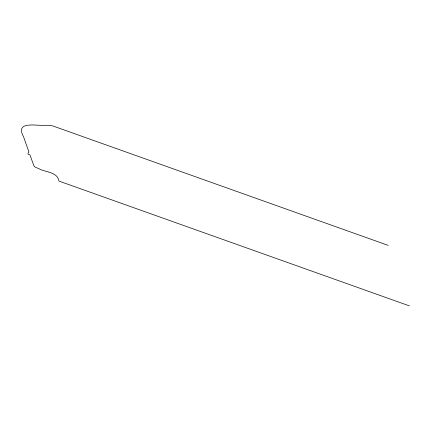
<?xml version="1.0" encoding="UTF-8"?>
<svg xmlns="http://www.w3.org/2000/svg" width="431" height="431" viewBox="0 0 431 431"><rect width="100%" height="100%" fill="white"/><g stroke="black" fill="none" stroke-linecap="round" stroke-linejoin="round"><path stroke-width="0.65" d="M388.126 245.358L55.195 126.784C52.517 125.62 49.635 125.179 46.731 125.286C38.645 126.509 14.153 119.861 23.516 136.686L28.845 151.825L28.101 153.129L28.074 154.196L29.911 154.848L34.076 166.199L35.374 167.271L38.715 168.575C45.034 172.395 57.463 171.613 59.004 181.095L409.45 305.902"/></g></svg>
